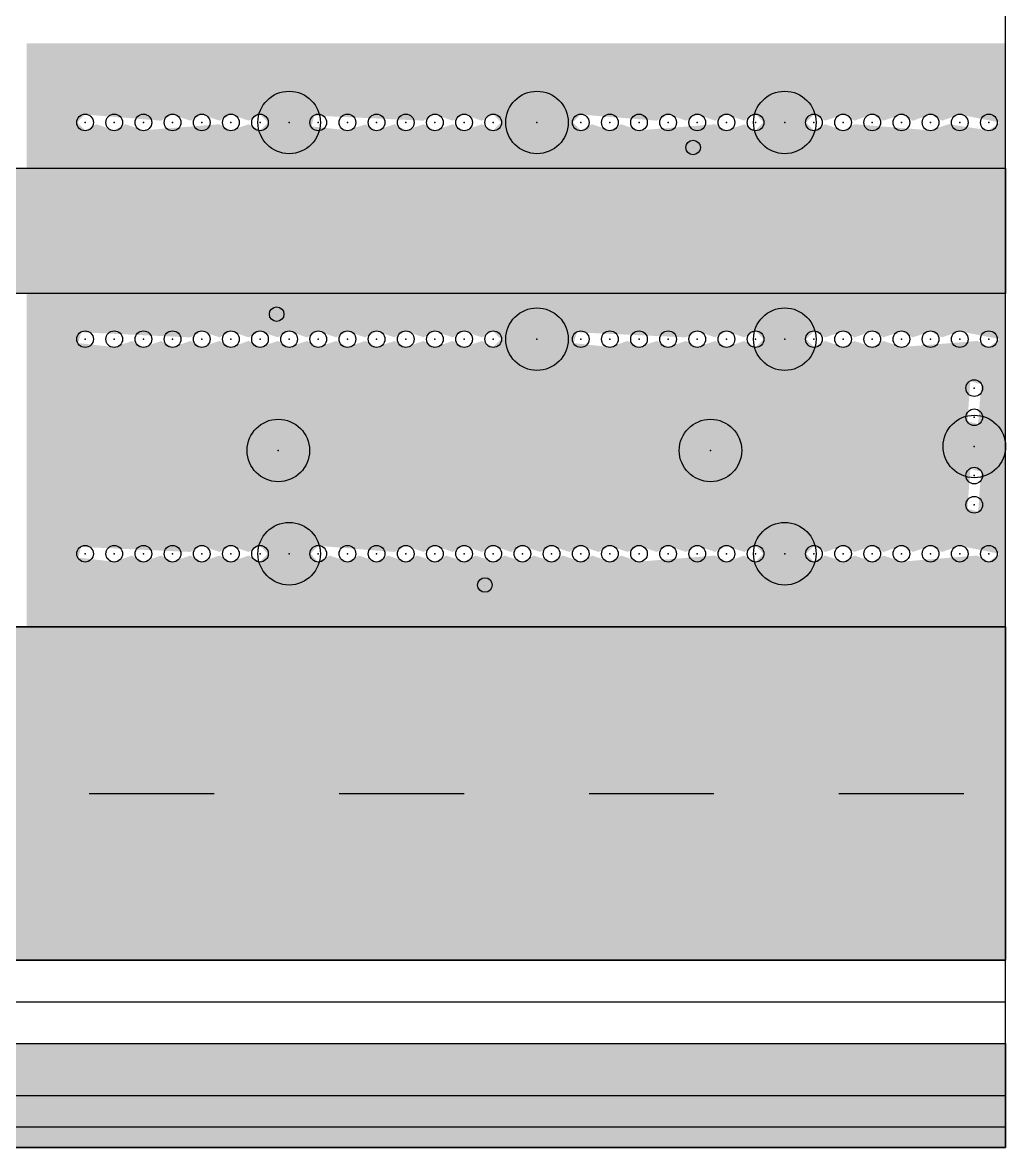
# Model space of a CAD drawing. Header units: metres. Extents: x 0 to 260, y 0 to 111.
# Drawn here: x 212.8 to 260, y 0 to 54 of the extents above; entities that cross this region are included whole.
import ezdxf

# ---------------------------------------------------------------- set-up
doc = ezdxf.new("R2010")
doc.units = ezdxf.units.M
for name, color, linetype in [('CABLE_COMM', 150, 'Continuous'), ('CURB', 8, 'Continuous'), ('LAMPS', 2, 'Continuous'), ('NEW_BUSH', 3, 'Continuous'), ('NEW_LAWN', 82, 'Continuous'), ('NEW_TREE', 3, 'Continuous'), ('OVERHEAD_POWER_LINE', 6, 'Continuous'), ('PATHS', 33, 'Continuous'), ('ROAD', 251, 'Continuous'), ('ROAD_MARKINGS', 7, 'Continuous'), ('SIDEWALK', 31, 'Continuous'), ('TERRITORY_BOUNDARY', 8, 'Continuous'), ('WATER_SUPPLY_B1', 5, 'Continuous')]:
    doc.layers.add(name, color=color, linetype=linetype)

msp = doc.modelspace()

# ---------------------------------------------------------------- hatches: boundary and pattern name
at = {"layer": 'NEW_LAWN'}
h = msp.add_hatch(color=82, dxfattribs=at)
h.paths.add_polyline_path([(213, 53), (260, 53), (260, 47), (213, 47)])
h.paths.add_polyline_path([(259.717, 49.202), (257.8, 49.581), (256.945, 49.288), (256.4, 49.581), (255.545, 49.288), (255, 49.581), (254.145, 49.288), (253.6, 49.581), (252.745, 49.288), (252.2, 49.581), (251.345, 49.288), (250.8, 49.581), (250.421, 49.202), (250.8, 48.823), (251.345, 49.116), (252.2, 48.823), (252.745, 49.116), (256.4, 48.823), (257.255, 49.116), (259.2, 48.823)], flags=16)
h.paths.add_polyline_path([(243.255, 49.288), (239.6, 49.581), (239.221, 49.202), (239.6, 48.823), (240.145, 49.116), (241, 48.823), (241.545, 49.116), (242.4, 48.823), (246.055, 49.116), (246.6, 48.823), (247.455, 49.116), (248, 48.823), (248.379, 49.202), (248, 49.581), (247.455, 49.288), (246.6, 49.581), (246.055, 49.288), (245.2, 49.581), (244.655, 49.288), (243.8, 49.581)], flags=16)
h.paths.add_polyline_path([(232.055, 49.288), (226.811, 49.53), (226.672, 49.013), (228.4, 48.823), (229.255, 49.116), (229.8, 48.823), (230.655, 49.116), (231.2, 48.823), (232.055, 49.116), (232.6, 48.823), (233.455, 49.116), (234, 48.823), (234.855, 49.116), (235.4, 48.823), (235.779, 49.202), (235.4, 49.581), (234.855, 49.288), (234, 49.581), (233.455, 49.288), (232.6, 49.581)], flags=16)
h.paths.add_polyline_path([(219.455, 49.288), (215.8, 49.581), (215.421, 49.202), (215.8, 48.823), (216.345, 49.116), (217.2, 48.823), (217.745, 49.116), (218.6, 48.823), (222.255, 49.116), (222.8, 48.823), (223.655, 49.116), (224.2, 48.823), (224.579, 49.202), (224.2, 49.581), (223.655, 49.288), (222.8, 49.581), (222.255, 49.288), (221.4, 49.581), (220.855, 49.288), (220, 49.581)], flags=16)
h = msp.add_hatch(color=82, dxfattribs=at)
h.paths.add_polyline_path([(213, 41), (259.999, 41), (260, 25), (213, 25)])
h.paths.add_polyline_path([(259.717, 28.5), (257.8, 28.879), (256.945, 28.586), (256.4, 28.879), (255.545, 28.586), (255, 28.879), (254.145, 28.586), (253.6, 28.879), (252.745, 28.586), (252.2, 28.879), (251.345, 28.586), (250.8, 28.879), (250.421, 28.5), (250.8, 28.121), (251.345, 28.414), (252.2, 28.121), (252.745, 28.414), (253.6, 28.121), (254.145, 28.414), (255, 28.121), (258.655, 28.414), (259.2, 28.121)], flags=16)
h.paths.add_polyline_path([(259.717, 38.8), (257.8, 39.179), (256.945, 38.886), (256.4, 39.179), (255.545, 38.886), (255, 39.179), (254.145, 38.886), (253.6, 39.179), (252.745, 38.886), (252.2, 39.179), (251.345, 38.886), (250.8, 39.179), (250.421, 38.8), (250.8, 38.421), (251.345, 38.714), (252.2, 38.421), (252.745, 38.714), (253.6, 38.421), (254.145, 38.714), (255, 38.421), (258.655, 38.714), (259.2, 38.421)], flags=16)
h.paths.add_polyline_path([(258.689, 34.722), (258.828, 36.639), (258.311, 36.778), (258.172, 34.861)], flags=16)
h.paths.add_polyline_path([(258.689, 30.522), (258.828, 32.439), (258.311, 32.578), (258.172, 30.661)], flags=16)
h.paths.add_polyline_path([(230.655, 28.586), (227, 28.879), (226.621, 28.5), (227, 28.121), (227.545, 28.414), (228.4, 28.121), (228.945, 28.414), (229.8, 28.121), (230.345, 28.414), (231.2, 28.121), (231.745, 28.414), (232.6, 28.121), (233.145, 28.414), (234, 28.121), (234.545, 28.414), (235.4, 28.121), (235.945, 28.414), (236.8, 28.121), (237.345, 28.414), (238.2, 28.121), (238.745, 28.414), (239.6, 28.121), (240.145, 28.414), (241, 28.121), (241.545, 28.414), (242.4, 28.121), (246.055, 28.414), (246.6, 28.121), (247.455, 28.414), (248, 28.121), (248.379, 28.5), (248, 28.879), (247.455, 28.586), (246.6, 28.879), (246.055, 28.586), (245.2, 28.879), (244.655, 28.586), (243.8, 28.879), (243.255, 28.586), (242.4, 28.879), (241.855, 28.586), (241, 28.879), (240.455, 28.586), (239.6, 28.879), (239.055, 28.586), (238.2, 28.879), (237.655, 28.586), (236.8, 28.879), (236.255, 28.586), (235.4, 28.879), (234.855, 28.586), (234, 28.879), (233.455, 28.586), (232.6, 28.879), (232.055, 28.586), (231.2, 28.879)], flags=16)
h.paths.add_polyline_path([(244.655, 38.886), (239.411, 39.128), (239.272, 38.611), (241, 38.421), (241.855, 38.714), (242.4, 38.421), (243.255, 38.714), (243.8, 38.421), (244.655, 38.714), (245.2, 38.421), (246.055, 38.714), (246.6, 38.421), (247.455, 38.714), (248, 38.421), (248.379, 38.8), (248, 39.179), (247.455, 38.886), (246.6, 39.179), (246.055, 38.886), (245.2, 39.179)], flags=16)
h.paths.add_polyline_path([(220.855, 38.886), (215.611, 39.128), (215.472, 38.611), (217.2, 38.421), (218.055, 38.714), (218.6, 38.421), (219.455, 38.714), (220, 38.421), (220.855, 38.714), (221.4, 38.421), (222.255, 38.714), (222.8, 38.421), (223.655, 38.714), (224.2, 38.421), (225.055, 38.714), (225.6, 38.421), (226.455, 38.714), (227, 38.421), (227.855, 38.714), (228.4, 38.421), (229.255, 38.714), (229.8, 38.421), (230.655, 38.714), (231.2, 38.421), (232.055, 38.714), (232.6, 38.421), (233.455, 38.714), (234, 38.421), (234.855, 38.714), (235.4, 38.421), (235.779, 38.8), (235.4, 39.179), (234.855, 38.886), (234, 39.179), (233.455, 38.886), (232.6, 39.179), (232.055, 38.886), (231.2, 39.179), (230.655, 38.886), (229.8, 39.179), (229.255, 38.886), (228.4, 39.179), (227.855, 38.886), (227, 39.179), (226.455, 38.886), (225.6, 39.179), (225.055, 38.886), (224.2, 39.179), (223.655, 38.886), (222.8, 39.179), (222.255, 38.886), (221.4, 39.179)], flags=16)
h.paths.add_polyline_path([(220.855, 28.586), (215.611, 28.828), (215.472, 28.311), (217.2, 28.121), (218.055, 28.414), (218.6, 28.121), (219.455, 28.414), (220, 28.121), (220.855, 28.414), (221.4, 28.121), (222.255, 28.414), (222.8, 28.121), (223.655, 28.414), (224.2, 28.121), (224.579, 28.5), (224.2, 28.879), (223.655, 28.586), (222.8, 28.879), (222.255, 28.586), (221.4, 28.879)], flags=16)
at = {"layer": 'PATHS'}
msp.add_hatch(color=33, dxfattribs=at).paths.add_polyline_path([(0, 47), (57, 47), (57, 59), (63, 59), (63, 47), (70, 47), (70, 52), (90, 52), (90, 47), (170, 47), (170, 52), (190, 52), (190, 47), (197, 47), (197, 59), (203, 59), (203, 47), (260, 47), (260, 41), (203, 41), (203, 25), (197, 25), (197, 41), (190, 41), (190, 36), (170, 36), (170, 41), (90, 41), (90, 36), (70, 36), (70, 41), (63, 41), (63, 25), (57, 25), (57, 41), (0, 41)])
at = {"layer": 'ROAD'}
msp.add_hatch(color=251, dxfattribs=at).paths.add_polyline_path([(0, 9), (0, 25), (260, 25), (260, 9)])
at = {"layer": 'SIDEWALK'}
msp.add_hatch(color=31, dxfattribs=at).paths.add_polyline_path([(0, 0), (0, 5), (260, 5), (260, 0)])

# ---------------------------------------------------------------- linework, layer by layer
at = {"layer": 'CABLE_COMM'}
msp.add_polyline3d([(0, 1, -0.6), (260, 1, -0.6)], dxfattribs=at)
at = {"layer": 'CURB'}
msp.add_lwpolyline([(260, 9), (260, 25), (0, 25), (0, 9)], close=True, dxfattribs=at)
at = {"layer": 'LAMPS'}
for p, q in [((245, 48), (245, 48, 5)), ((225, 40), (225, 40, 5)), ((235, 27), (235, 27, 9))]:
    msp.add_line(p, q, dxfattribs=at)
for centre in [(245, 48, 5), (225, 40, 5), (235, 27, 9)]:
    msp.add_circle(centre, 0.35, dxfattribs=at)
at = {"layer": 'NEW_BUSH'}
for centre in [(215.8, 49.202), (217.2, 49.202), (218.6, 49.202), (220, 49.202), (221.4, 49.202), (222.8, 49.202), (224.2, 49.202), (227, 49.202), (228.4, 49.202), (229.8, 49.202), (231.2, 49.202), (232.6, 49.202), (234, 49.202), (235.4, 49.202), (239.6, 49.202), (241, 49.202), (242.4, 49.202), (243.8, 49.202), (245.2, 49.202), (246.6, 49.202), (248, 49.202), (250.8, 49.202), (252.2, 49.202), (253.6, 49.202), (255, 49.202), (256.4, 49.202), (257.8, 49.202), (259.2, 49.202), (215.8, 38.8), (217.2, 38.8), (218.6, 38.8), (220, 38.8), (221.4, 38.8), (222.8, 38.8), (224.2, 38.8), (225.6, 38.8), (227, 38.8), (228.4, 38.8), (229.8, 38.8), (231.2, 38.8), (232.6, 38.8), (234, 38.8), (235.4, 38.8), (239.6, 38.8), (241, 38.8), (242.4, 38.8), (243.8, 38.8), (245.2, 38.8), (246.6, 38.8), (248, 38.8), (250.8, 38.8), (252.2, 38.8), (253.6, 38.8), (255, 38.8), (256.4, 38.8), (257.8, 38.8), (259.2, 38.8), (258.5, 36.45), (258.5, 35.05), (258.5, 32.25), (258.5, 30.85), (215.8, 28.5), (217.2, 28.5), (218.6, 28.5), (220, 28.5), (221.4, 28.5), (222.8, 28.5), (224.2, 28.5), (227, 28.5), (228.4, 28.5), (229.8, 28.5), (231.2, 28.5), (232.6, 28.5), (234, 28.5), (235.4, 28.5), (236.8, 28.5), (238.2, 28.5), (239.6, 28.5), (241, 28.5), (242.4, 28.5), (243.8, 28.5), (245.2, 28.5), (246.6, 28.5), (248, 28.5), (250.8, 28.5), (252.2, 28.5), (253.6, 28.5), (255, 28.5), (256.4, 28.5), (257.8, 28.5), (259.2, 28.5)]:
    msp.add_circle(centre, 0.4, dxfattribs=at)
for p in [(215.8, 49.202), (217.2, 49.202), (218.6, 49.202), (220, 49.202), (221.4, 49.202), (222.8, 49.202), (224.2, 49.202), (227, 49.202), (228.4, 49.202), (229.8, 49.202), (231.2, 49.202), (232.6, 49.202), (234, 49.202), (235.4, 49.202), (239.6, 49.202), (241, 49.202), (242.4, 49.202), (243.8, 49.202), (245.2, 49.202), (246.6, 49.202), (248, 49.202), (250.8, 49.202), (252.2, 49.202), (253.6, 49.202), (255, 49.202), (256.4, 49.202), (257.8, 49.202), (259.2, 49.202), (215.8, 38.8), (217.2, 38.8), (218.6, 38.8), (220, 38.8), (221.4, 38.8), (222.8, 38.8), (224.2, 38.8), (225.6, 38.8), (227, 38.8), (228.4, 38.8), (229.8, 38.8), (231.2, 38.8), (232.6, 38.8), (234, 38.8), (235.4, 38.8), (239.6, 38.8), (241, 38.8), (242.4, 38.8), (243.8, 38.8), (245.2, 38.8), (246.6, 38.8), (248, 38.8), (250.8, 38.8), (252.2, 38.8), (253.6, 38.8), (255, 38.8), (256.4, 38.8), (257.8, 38.8), (259.2, 38.8), (258.5, 36.45), (258.5, 35.05), (258.5, 32.25), (258.5, 30.85), (215.8, 28.5), (217.2, 28.5), (218.6, 28.5), (220, 28.5), (221.4, 28.5), (222.8, 28.5), (224.2, 28.5), (227, 28.5), (228.4, 28.5), (229.8, 28.5), (231.2, 28.5), (232.6, 28.5), (234, 28.5), (235.4, 28.5), (236.8, 28.5), (238.2, 28.5), (239.6, 28.5), (241, 28.5), (242.4, 28.5), (243.8, 28.5), (245.2, 28.5), (246.6, 28.5), (248, 28.5), (250.8, 28.5), (252.2, 28.5), (253.6, 28.5), (255, 28.5), (256.4, 28.5), (257.8, 28.5), (259.2, 28.5)]:
    msp.add_point(p, dxfattribs=at)
at = {"layer": 'NEW_TREE'}
for centre in [(225.6, 49.202), (237.5, 49.202), (249.4, 49.202), (237.5, 38.8), (249.4, 38.8), (258.5, 33.65), (225.078, 33.457), (245.833, 33.457), (225.6, 28.5), (249.4, 28.5)]:
    msp.add_circle(centre, 1.5, dxfattribs=at)
for p in [(225.6, 49.202), (237.5, 49.202), (249.4, 49.202), (237.5, 38.8), (249.4, 38.8), (258.5, 33.65), (225.078, 33.457), (245.833, 33.457), (225.6, 28.5), (249.4, 28.5)]:
    msp.add_point(p, dxfattribs=at)
at = {"layer": 'OVERHEAD_POWER_LINE'}
for p, q in [((0, 7, 9), (260, 7, 9)), ((245, 7), (245, 7, 9))]:
    msp.add_line(p, q, dxfattribs=at)
at = {"layer": 'PATHS'}
msp.add_lwpolyline([(90, 47), (170, 47), (170, 52), (190, 52), (190, 47), (197, 47), (197, 59), (203, 59), (203, 47), (260, 47), (260, 41), (203, 41), (203, 25), (197, 25), (197, 41), (190, 41), (190, 36), (170, 36), (170, 41), (90, 41)], dxfattribs=at)
at = {"layer": 'ROAD'}
msp.add_lwpolyline([(0, 9), (0, 25), (260, 25), (260, 9)], close=True, dxfattribs=at)
at = {"layer": 'ROAD_MARKINGS'}
for p, q in [((216, 17), (222, 17)), ((228, 17), (234, 17)), ((240, 17), (246, 17)), ((252, 17), (258, 17))]:
    msp.add_line(p, q, dxfattribs=at)
at = {"layer": 'SIDEWALK'}
msp.add_lwpolyline([(0, 0), (0, 5), (260, 5), (260, 0)], close=True, dxfattribs=at)
at = {"layer": 'TERRITORY_BOUNDARY'}
msp.add_lwpolyline([(260, 0), (260, 110), (0, 110), (0, 0)], close=True, dxfattribs=at)
at = {"layer": 'WATER_SUPPLY_B1'}
msp.add_polyline3d([(0, 2.5, -1.8), (260, 2.5, -1.8)], dxfattribs=at)

doc.saveas('drawing.dxf')
